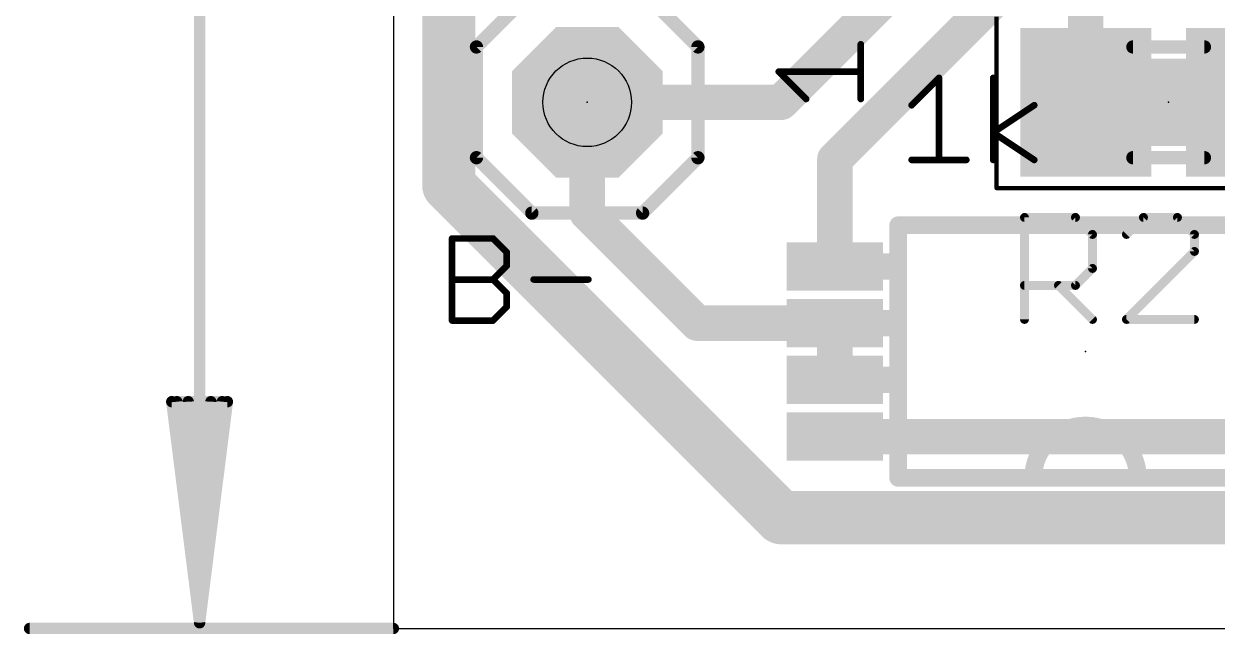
# Model space of a CAD drawing. Extents: x -4.6 to 38, y -0.1 to 31.9.
# Drawn here: x -4.24 to 9.45, y -0.07 to 6.93 of the extents above; entities that cross this region are included whole.
import ezdxf

# ---------------------------------------------------------------- set-up
doc = ezdxf.new("R2010")
doc.units = 0
for name, color, linetype in [('1', 22, 'CONTINUOUS'), ('17', 82, 'CONTINUOUS'), ('20', 7, 'CONTINUOUS'), ('21', 253, 'CONTINUOUS'), ('23', 7, 'CONTINUOUS'), ('25', 253, 'CONTINUOUS'), ('27', 253, 'CONTINUOUS'), ('29', 253, 'CONTINUOUS'), ('30', 4, 'CONTINUOUS'), ('31', 3, 'CONTINUOUS'), ('35', 253, 'CONTINUOUS'), ('39', 22, 'CONTINUOUS'), ('44', 253, 'CONTINUOUS'), ('47', 253, 'CONTINUOUS'), ('51', 253, 'CONTINUOUS')]:
    doc.layers.add(name, color=color, linetype=linetype)

# ---------------------------------------------------------------- blocks, each defined once
blk = doc.blocks.new('RECT')
blk.add_solid([(-0.5, -0.5), (0.5, -0.5), (-0.5, 0.5), (0.5, 0.5)])
blk = doc.blocks.new('OCTAGONP')
at = {"const_width": 0.5}
blk.add_lwpolyline([(-0.25, -0.1036), (-0.25, 0.1036), (-0.1036, 0.25), (0.1036, 0.25), (0.25, 0.1036), (0.25, -0.1036), (0.1036, -0.25), (-0.1036, -0.25), (-0.25, -0.1036), (-0.25, 0.1036)], dxfattribs=at)

msp = doc.modelspace()

# ---------------------------------------------------------------- linework, layer by layer
at = {"layer": '1'}
for points, const_width in [([(0.635, 12.7), (0.635, 5.08)], 0.6096), ([(7.9375, 7.9075), (7.9375, 6.035)], 0.4064), ([(4.445, 6.0325), (6.0325, 7.62)], 0.4064), ([(5.0625, 5.38), (6.985, 7.3025)], 0.4064), ([(2.2225, 6.0325), (4.445, 6.0325)], 0.4064), ([(2.2225, 4.7625), (2.2225, 6.0325)], 0.4064), ([(7.9375, 6.035), (7.94, 6.0325)], 0.4064), ([(5.0625, 4.15), (5.0625, 5.38)], 0.4064), ([(0.635, 5.08), (4.445, 1.27)], 0.6096), ([(3.485, 3.5), (2.2225, 4.7625)], 0.4064), ([(5.0625, 3.5), (3.485, 3.5)], 0.4064), ([(5.0625, 2.85), (5.0625, 3.5)], 0.4064), ([(5.0625, 2.2), (10.8125, 2.2)], 0.4064), ([(4.445, 1.27), (12.3825, 1.27)], 0.6096)]:
    msp.add_lwpolyline(points, dxfattribs=dict(at, const_width=const_width))
for points, const_width in [([(2.2225, 6.1341, 1), (2.2225, 5.9309)], 0.2032), ([(2.3241, 6.0325, 1), (2.1209, 6.0325)], 0.2032), ([(4.3732, 6.1043, 1), (4.5168, 5.9607)], 0.2032), ([(4.445, 5.9309, 1), (4.445, 6.1341)], 0.2032), ([(8.0093, 6.1068, 1), (7.8657, 5.9632)], 0.2032), ([(7.8682, 5.9607, 1), (8.0118, 6.1043)], 0.2032), ([(7.8359, 6.035, 1), (8.0391, 6.035)], 0.2032), ([(5.1641, 5.38, 1), (4.9609, 5.38)], 0.2032), ([(4.9907, 5.4518, 1), (5.1343, 5.3082)], 0.2032), ([(0.7428, 5.1878, 1), (0.5272, 4.9722)], 0.3048), ([(0.4826, 5.08, 1), (0.7874, 5.08)], 0.3048), ([(2.2943, 4.8343, 1), (2.1507, 4.6907)], 0.2032), ([(2.1209, 4.7625, 1), (2.3241, 4.7625)], 0.2032), ([(4.9609, 4.15, 1), (5.1641, 4.15)], 0.2032), ([(3.485, 3.6016, 1), (3.485, 3.3984)], 0.2032), ([(5.1641, 3.5, 1), (4.9609, 3.5)], 0.2032), ([(5.0625, 3.3984, 1), (5.0625, 3.6016)], 0.2032), ([(3.4132, 3.4282, 1), (3.5568, 3.5718)], 0.2032), ([(4.9609, 2.85, 1), (5.1641, 2.85)], 0.2032), ([(5.0625, 2.3016, 1), (5.0625, 2.0984)], 0.2032), ([(4.445, 1.4224, 1), (4.445, 1.1176)], 0.3048), ([(4.3372, 1.1622, 1), (4.5528, 1.3778)], 0.3048)]:
    msp.add_lwpolyline(points, format="xyb", dxfattribs=dict(at, const_width=const_width))
at = {"layer": '20'}
for p, q in [((0, 25.3875), (0, 0)), ((0, 0), (37.445, 0))]:
    msp.add_line(p, q, dxfattribs=at)
at = {"layer": '21'}
for points, const_width in [([(1.5875, 7.3025), (0.9525, 6.6675)], 0.1524), ([(2.8575, 7.3025), (3.4925, 6.6675)], 0.1524), ([(0.9525, 6.6675), (0.9525, 5.3975)], 0.1524), ([(3.4925, 6.6675), (3.4925, 5.3975)], 0.1524), ([(0.9525, 5.3975), (1.5875, 4.7625)], 0.1524), ([(3.4925, 5.3975), (2.8575, 4.7625)], 0.1524), ([(2.8575, 4.7625), (1.5875, 4.7625)], 0.1524), ([(10.0859, 4.6234), (5.7891, 4.6234)], 0.2032), ([(5.7891, 4.6234), (5.7891, 1.7266)], 0.2032), ([(5.7891, 1.7266), (10.0859, 1.7266)], 0.2032)]:
    msp.add_lwpolyline(points, dxfattribs=dict(at, const_width=const_width))
for points, const_width in [([(0.9906, 6.6675, 1), (0.9144, 6.6675)], 0.0762), ([(0.9256, 6.6944, 1), (0.9794, 6.6406)], 0.0762), ([(3.5306, 6.6675, 1), (3.4544, 6.6675)], 0.0762), ([(3.4656, 6.6406, 1), (3.5194, 6.6944)], 0.0762), ([(0.9794, 5.4244, 1), (0.9256, 5.3706)], 0.0762), ([(3.5194, 5.3706, 1), (3.4656, 5.4244)], 0.0762), ([(0.9144, 5.3975, 1), (0.9906, 5.3975)], 0.0762), ([(3.4544, 5.3975, 1), (3.5306, 5.3975)], 0.0762), ([(1.5875, 4.8006, 1), (1.5875, 4.7244)], 0.0762), ([(1.5606, 4.7356, 1), (1.6144, 4.7894)], 0.0762), ([(2.8306, 4.7894, 1), (2.8844, 4.7356)], 0.0762), ([(2.8575, 4.7244, 1), (2.8575, 4.8006)], 0.0762), ([(5.7891, 4.6742, 1), (5.7891, 4.5726)], 0.1016), ([(5.8399, 4.6234, 1), (5.7383, 4.6234)], 0.1016), ([(8.5375, 1.7266, 1), (7.3375, 1.7266)], 0.2032), ([(5.7891, 1.7774, 1), (5.7891, 1.6758)], 0.1016), ([(5.7383, 1.7266, 1), (5.8399, 1.7266)], 0.1016), ([(7.2867, 1.7266, 1), (7.3883, 1.7266)], 0.1016), ([(8.4867, 1.7266, 1), (8.5883, 1.7266)], 0.1016)]:
    msp.add_lwpolyline(points, format="xyb", dxfattribs=dict(at, const_width=const_width))
at = {"layer": '23'}
for p in [(2.2225, 6.0325), (8.89, 6.0325), (7.9375, 3.175)]:
    msp.add_point(p, dxfattribs=at)
at = {"layer": '25', "const_width": 0.1016}
for points in [[(7.237, 3.5433), (7.237, 4.7127)], [(7.237, 4.7127), (7.8217, 4.7127)], [(7.8217, 4.7127), (8.0166, 4.5178)], [(8.6013, 4.7127), (8.4064, 4.5178)], [(8.9911, 4.7127), (8.6013, 4.7127)], [(9.186, 4.5178), (8.9911, 4.7127)], [(8.0166, 4.5178), (8.0166, 4.128)], [(9.186, 4.3229), (9.186, 4.5178)], [(8.4064, 3.5433), (9.186, 4.3229)], [(8.0166, 4.128), (7.8217, 3.9331)], [(7.8217, 3.9331), (7.237, 3.9331)], [(7.6268, 3.9331), (8.0166, 3.5433)], [(9.186, 3.5433), (8.4064, 3.5433)]]:
    msp.add_lwpolyline(points, dxfattribs=at)
at = {"layer": '25', "const_width": 0.0508}
for points in [[(7.2624, 4.7127, 1), (7.2116, 4.7127)], [(7.237, 4.7381, 1), (7.237, 4.6873)], [(7.8397, 4.7307, 1), (7.8037, 4.6947)], [(7.8217, 4.6873, 1), (7.8217, 4.7381)], [(8.6013, 4.7381, 1), (8.6013, 4.6873)], [(8.6193, 4.6947, 1), (8.5833, 4.7307)], [(9.0091, 4.7307, 1), (8.9731, 4.6947)], [(8.9911, 4.6873, 1), (8.9911, 4.7381)], [(8.042, 4.5178, 1), (7.9912, 4.5178)], [(7.9986, 4.4998, 1), (8.0346, 4.5358)], [(8.3884, 4.5358, 1), (8.4244, 4.4998)], [(9.2114, 4.5178, 1), (9.1606, 4.5178)], [(9.168, 4.4998, 1), (9.204, 4.5358)], [(9.1606, 4.3229, 1), (9.2114, 4.3229)], [(9.204, 4.3049, 1), (9.168, 4.3409)], [(7.9912, 4.128, 1), (8.042, 4.128)], [(8.0346, 4.11, 1), (7.9986, 4.146)], [(7.237, 3.9585, 1), (7.237, 3.9077)], [(7.6448, 3.9511, 1), (7.6088, 3.9151)], [(7.8037, 3.9511, 1), (7.8397, 3.9151)], [(7.8217, 3.9077, 1), (7.8217, 3.9585)], [(7.2116, 3.5433, 1), (7.2624, 3.5433)], [(7.9986, 3.5253, 1), (8.0346, 3.5613)], [(8.3884, 3.5613, 1), (8.4244, 3.5253)], [(8.4064, 3.5687, 1), (8.4064, 3.5179)], [(9.186, 3.5179, 1), (9.186, 3.5687)]]:
    msp.add_lwpolyline(points, format="xyb", dxfattribs=at)
at = {"layer": '27', "const_width": 0.0762}
for points in [[(5.3594, 6.0706), (5.3594, 6.6977)], [(4.7323, 6.0706), (4.4188, 6.3841)], [(4.4188, 6.3841), (5.3594, 6.3841)], [(5.943, 5.9992), (6.2565, 6.3127)], [(6.2565, 6.3127), (6.2565, 5.3721)], [(6.8785, 5.3721), (6.8785, 6.3127)], [(6.8785, 5.6856), (7.3488, 5.9992)], [(7.3488, 5.3721), (6.8785, 5.6856)], [(5.943, 5.3721), (6.5701, 5.3721)], [(0.6731, 3.5306), (0.6731, 4.4712)], [(0.6731, 4.4712), (1.1434, 4.4712)], [(1.1434, 4.4712), (1.3002, 4.3144)], [(1.3002, 4.3144), (1.3002, 4.1577)], [(1.3002, 4.1577), (1.1434, 4.0009)], [(0.6731, 4.0009), (1.1434, 4.0009)], [(1.1434, 4.0009), (1.3002, 3.8441)], [(1.6086, 4.0009), (2.2357, 4.0009)], [(1.3002, 3.8441), (1.3002, 3.6874)], [(1.3002, 3.6874), (1.1434, 3.5306)], [(1.1434, 3.5306), (0.6731, 3.5306)]]:
    msp.add_lwpolyline(points, dxfattribs=at)
at = {"layer": '27', "const_width": 0.0381}
for points in [[(5.3784, 6.6977, 1), (5.3403, 6.6977)], [(4.4323, 6.3976, 1), (4.4053, 6.3707)], [(4.4188, 6.4032, 1), (4.4188, 6.3651)], [(5.3594, 6.3651, 1), (5.3594, 6.4032)], [(6.2756, 6.3127, 1), (6.2375, 6.3127)], [(6.27, 6.2992, 1), (6.243, 6.3262)], [(6.8976, 6.3127, 1), (6.8595, 6.3127)], [(4.7189, 6.0571, 1), (4.7458, 6.0841)], [(5.3403, 6.0706, 1), (5.3784, 6.0706)], [(5.9295, 6.0126, 1), (5.9565, 5.9857)], [(7.3594, 5.9833, 1), (7.3382, 6.015)], [(6.8891, 5.7015, 1), (6.8679, 5.6698)], [(6.8679, 5.7015, 1), (6.8891, 5.6698)], [(5.943, 5.3912, 1), (5.943, 5.3531)], [(6.2375, 5.3721, 1), (6.2756, 5.3721)], [(6.5701, 5.3531, 1), (6.5701, 5.3912)], [(6.8595, 5.3721, 1), (6.8976, 5.3721)], [(7.3382, 5.3562, 1), (7.3594, 5.388)], [(0.6731, 4.4903, 1), (0.6731, 4.4522)], [(0.6922, 4.4712, 1), (0.6541, 4.4712)], [(1.1569, 4.4847, 1), (1.1299, 4.4577)], [(1.1434, 4.4522, 1), (1.1434, 4.4903)], [(1.3192, 4.3144, 1), (1.2811, 4.3144)], [(1.2867, 4.301, 1), (1.3136, 4.3279)], [(1.2811, 4.1577, 1), (1.3192, 4.1577)], [(1.3136, 4.1442, 1), (1.2867, 4.1711)], [(0.6731, 4.02, 1), (0.6731, 3.9819)], [(1.1569, 4.0144, 1), (1.1299, 3.9874)], [(1.1299, 4.0144, 1), (1.1569, 3.9874)], [(1.1434, 3.9819, 1), (1.1434, 4.02)], [(1.6086, 4.02, 1), (1.6086, 3.9819)], [(2.2357, 3.9819, 1), (2.2357, 4.02)], [(1.3192, 3.8441, 1), (1.2811, 3.8441)], [(1.2867, 3.8307, 1), (1.3136, 3.8576)], [(1.2811, 3.6874, 1), (1.3192, 3.6874)], [(1.3136, 3.6739, 1), (1.2867, 3.7008)], [(0.6731, 3.5497, 1), (0.6731, 3.5116)], [(1.1299, 3.5441, 1), (1.1569, 3.5171)], [(1.1434, 3.5116, 1), (1.1434, 3.5497)], [(0.6541, 3.5306, 1), (0.6922, 3.5306)]]:
    msp.add_lwpolyline(points, format="xyb", dxfattribs=at)
at = {"layer": '39', "const_width": 0.0508}
for points in [[(6.917, 5.0495), (6.917, 7.0155)], [(10.863, 5.0495), (6.917, 5.0495)]]:
    msp.add_lwpolyline(points, dxfattribs=at)
at = {"layer": '39', "const_width": 0.0254}
for points in [[(6.917, 5.0622, 1), (6.917, 5.0368)], [(6.9043, 5.0495, 1), (6.9297, 5.0495)]]:
    msp.add_lwpolyline(points, format="xyb", dxfattribs=at)
at = {"layer": '44'}
msp.add_circle((2.2225, 6.0325), 0.508, dxfattribs=at)
at = {"layer": '47', "const_width": 0.13}
for points in [[(-2.2225, 25.3225), (-2.2225, 0.065)], [(-2.2225, 0.065), (-2.5417, 2.6)], [(-2.5417, 2.6), (-1.9033, 2.6)], [(-2.2225, 0.065), (-2.4825, 2.6)], [(-2.2225, 0.065), (-2.3525, 2.6)], [(-1.9033, 2.6), (-2.2225, 0.065)], [(-2.0925, 2.6), (-2.2225, 0.065)], [(-1.9625, 2.6), (-2.2225, 0.065)], [(0, 0), (-4.1725, 0)]]:
    msp.add_lwpolyline(points, dxfattribs=at)
at = {"layer": '47', "const_width": 0.065}
for points in [[(-2.5095, 2.6041, 1), (-2.574, 2.5959)], [(-2.5417, 2.6325, 1), (-2.5417, 2.5675)], [(-2.4502, 2.6033, 1), (-2.5148, 2.5967)], [(-2.32, 2.6017, 1), (-2.385, 2.5983)], [(-2.06, 2.5983, 1), (-2.125, 2.6017)], [(-1.9302, 2.5967, 1), (-1.9948, 2.6033)], [(-1.871, 2.5959, 1), (-1.9355, 2.6041)], [(-1.9033, 2.5675, 1), (-1.9033, 2.6325)], [(-4.1725, 0.0325, 1), (-4.1725, -0.0325)], [(-2.2547, 0.0691, 1), (-2.1903, 0.0609)], [(-2.2548, 0.0683, 1), (-2.1902, 0.0617)], [(-2.255, 0.0633, 1), (-2.19, 0.0667)], [(-2.255, 0.0667, 1), (-2.19, 0.0633)], [(-2.255, 0.065, 1), (-2.19, 0.065)], [(-2.2548, 0.0617, 1), (-2.1902, 0.0683)], [(-2.2547, 0.0609, 1), (-2.1903, 0.0691)], [(0, -0.0325, 1), (0, 0.0325)]]:
    msp.add_lwpolyline(points, format="xyb", dxfattribs=at)
at = {"layer": '51', "const_width": 0.1524}
for points in [[(9.3, 6.6675), (8.48, 6.6675)], [(9.3, 5.3975), (8.48, 5.3975)]]:
    msp.add_lwpolyline(points, dxfattribs=at)
at = {"layer": '51', "const_width": 0.0762}
for points in [[(8.48, 6.7056, 1), (8.48, 6.6294)], [(9.3, 6.6294, 1), (9.3, 6.7056)], [(8.48, 5.4356, 1), (8.48, 5.3594)], [(9.3, 5.3594, 1), (9.3, 5.4356)]]:
    msp.add_lwpolyline(points, format="xyb", dxfattribs=at)

# ---------------------------------------------------------------- block references
at = {"layer": '1', "xscale": 1.3, "yscale": 1.5, "rotation": 180}
for p in [(7.94, 6.0325), (9.84, 6.0325)]:
    msp.add_blockref('RECT', p, dxfattribs=at)
at = {"layer": '1', "xscale": 0.9, "yscale": 0.35}
for p in [(5.0625, 4.15), (5.0625, 3.5), (5.0625, 2.85), (5.0625, 2.2)]:
    msp.add_blockref('RECT', p, dxfattribs=at)
at = {"layer": '17', "xscale": 1.524, "yscale": 1.524}
msp.add_blockref('OCTAGONP', (2.2225, 6.0325), dxfattribs=at)
msp.add_blockref('OCTAGONP', (2.2225, 6.0325), dxfattribs=at)
at = {"layer": '29'}
for name, p, xscale, yscale in [('OCTAGONP', (2.2225, 6.0325), 1.7272, 1.7272), ('RECT', (5.0625, 4.15), 1.1032, 0.5532), ('RECT', (5.0625, 3.5), 1.1032, 0.5532), ('RECT', (5.0625, 2.85), 1.1032, 0.5532), ('RECT', (5.0625, 2.2), 1.1032, 0.5532)]:
    msp.add_blockref(name, p, dxfattribs=dict(at, xscale=xscale, yscale=yscale))
at = {"layer": '29', "xscale": 1.5032, "yscale": 1.7032, "rotation": 180}
for p in [(7.94, 6.0325), (9.84, 6.0325)]:
    msp.add_blockref('RECT', p, dxfattribs=at)
at = {"layer": '30', "xscale": 1.7272, "yscale": 1.7272}
msp.add_blockref('OCTAGONP', (2.2225, 6.0325), dxfattribs=at)
at = {"layer": '31', "xscale": 1.3, "yscale": 1.5, "rotation": 180}
for p in [(7.94, 6.0325), (9.84, 6.0325)]:
    msp.add_blockref('RECT', p, dxfattribs=at)
at = {"layer": '31', "xscale": 0.9, "yscale": 0.35}
for p in [(5.0625, 4.15), (5.0625, 3.5), (5.0625, 2.85), (5.0625, 2.2)]:
    msp.add_blockref('RECT', p, dxfattribs=at)
at = {"layer": '35', "xscale": 0.3998, "yscale": 1.0002, "rotation": 180}
msp.add_blockref('RECT', (8.89, 6.0325), dxfattribs=at)
at = {"layer": '51', "rotation": 180}
for p, xscale, yscale in [((8.1586, 6.031), 0.65, 1.4), ((9.6318, 6.031), 0.65, 1.4), ((5.2125, 2.2), 0.95, 0.3)]:
    msp.add_blockref('RECT', p, dxfattribs=dict(at, xscale=xscale, yscale=yscale))
at = {"layer": '51'}
for p, xscale, yscale in [((2.2225, 6.0325), 0.508, 0.508), ((5.2125, 4.15), 0.95, 0.3), ((5.2125, 3.5), 0.95, 0.3), ((5.2125, 2.85), 0.95, 0.3)]:
    msp.add_blockref('RECT', p, dxfattribs=dict(at, xscale=xscale, yscale=yscale))

doc.saveas('drawing.dxf')
